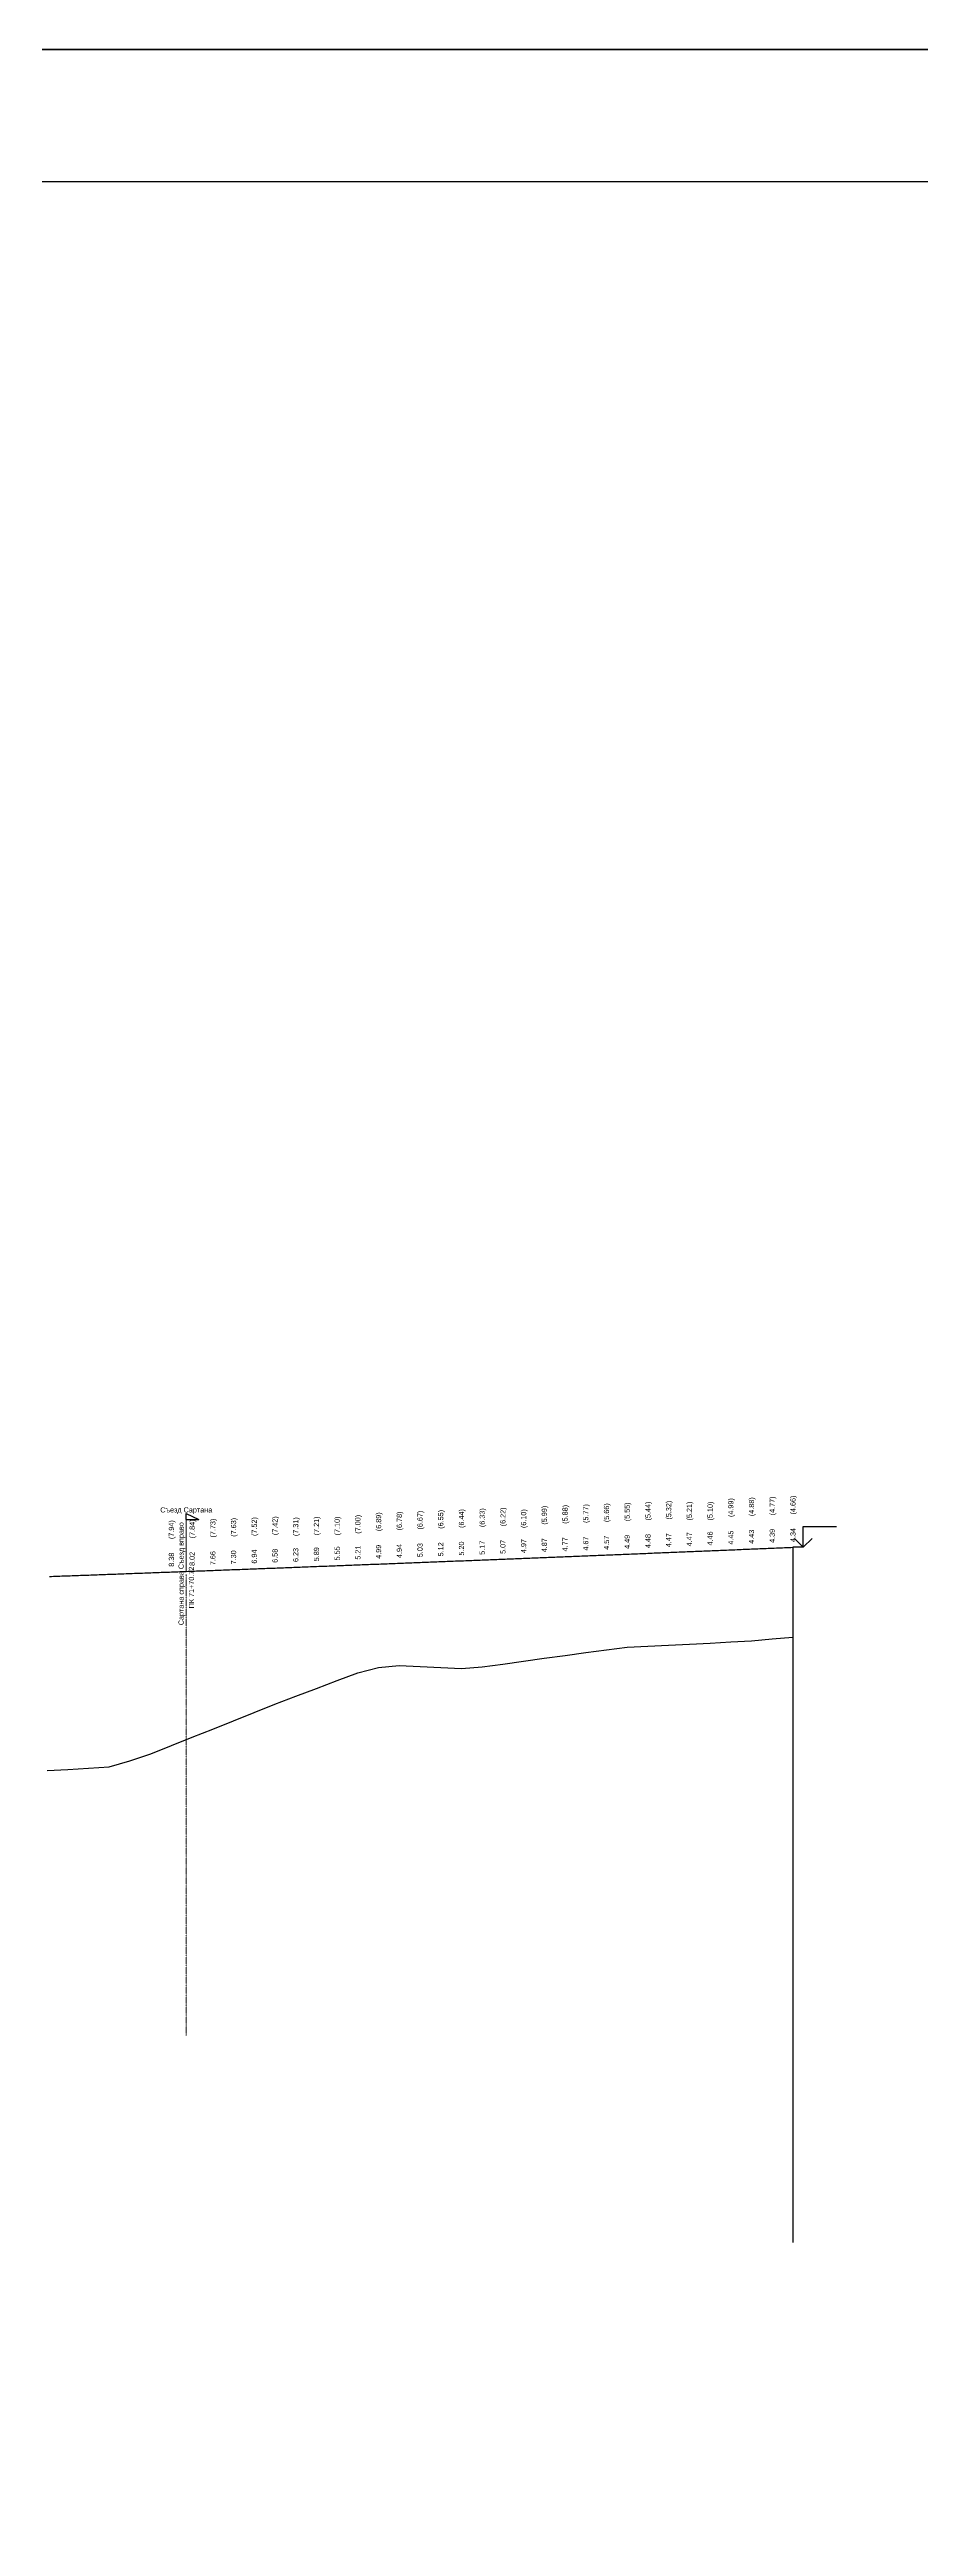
# Model space of a CAD drawing. Header units: millimetres. Extents: x 1864 to 10174863, y -4887456 to 5366151.
# Drawn here: x 5494225 to 5536263, y -22061 to 97511 of the extents above; entities that cross this region are included whole.
import ezdxf
from ezdxf import colors
from ezdxf.entities.mleader import LeaderData, LeaderLine
from ezdxf.enums import TextEntityAlignment as Align
from ezdxf.math import Vec2, Vec3

# ---------------------------------------------------------------- set-up
doc = ezdxf.new("R2018")
doc.units = ezdxf.units.MM
doc.linetypes.add('axis', pattern=[1.11, 0.75, -0.12, 0.12, -0.12])
for name, color, linetype, lineweight in [('1-Бетон', 106, 'Continuous', 35), ('1-Примечания', 4, 'Continuous', 25), ('1-Размеры', 1, 'Continuous', 25), ('1-Текст_3', 250, 'Continuous', 25), ('ИС_Выноска', 3, 'Continuous', 18)]:
    doc.layers.add(name, color=color, linetype=linetype, lineweight=lineweight)
for name, color, linetype in [('Коммуникации', 7, 'Continuous'), ('Красный профиль', 1, 'Continuous'), ('Рабочие отметки', 7, 'Continuous'), ('Рабочие отметки доп.', 7, 'Continuous'), ('Рассекаемые подобъекты', 7, 'Continuous'), ('Черный профиль', 3, 'Continuous')]:
    doc.layers.add(name, color=color, linetype=linetype)
doc.styles.add('0', font='isocpeur.ttf', dxfattribs={"width": 0.8, "oblique": 15})
doc.styles.get("Standard").update_dxf_attribs({"font": 'arial.ttf'})

# ---------------------------------------------------------------- blocks, each defined once
blk = doc.blocks.new('*U457')
at = {"layer": '1-Примечания', "linetype": 'Continuous'}
blk.add_line((0, 0), (-2.5, 0), dxfattribs=at)
for points in [[(2.12, 2.12), (0, 0), (-2.12, 2.12)], [(0, 0), (0, 5), (8, 5)]]:
    blk.add_lwpolyline(points, dxfattribs=at)
at = {"layer": '1-Текст_3', "lineweight": 30, "oblique": 15, "width": 0.8, "flags": 104}
blk.add_attdef('ВЫСОТА', text='', height=3, dxfattribs=at).set_placement((4.13, 7.17), align=Align.MIDDLE_CENTER)
blk.add_attdef('ПРИМЕЧАНИЕ', text='', height=3, dxfattribs=at).set_placement((4, 4.25), align=Align.TOP_CENTER)

msp = doc.modelspace()

# ---------------------------------------------------------------- linework, layer by layer
at = {"color": 1}
msp.add_lwpolyline([(5078357.1, 91146.6), (5647379.8, 91146.6), (5647379.8, -72566.7), (5078357.1, -72566.7)], close=True, dxfattribs=at)
at = {"layer": '1-Бетон', "color": 6}
msp.add_lwpolyline([(5064084.8, 97510.8), (5989435.8, 97510.8), (5989435.8, -105940.4), (5064084.8, -105940.4)], close=True, dxfattribs=at)
at = {"layer": 'Коммуникации', "linetype": 'Continuous'}
for p, q in [((5500824.7, 26545.4), (5500824.7, 26845.4)), ((5500824.7, 26845.4), (5501424.7, 26545.4)), ((5500824.7, 26545.4), (5501424.7, 26545.4))]:
    msp.add_line(p, q, dxfattribs=at)
at = {"layer": 'Коммуникации', "linetype": 'Continuous', "lineweight": 15}
msp.add_line((5500824.7, 26545.4), (5500824.7, 24045.4), dxfattribs=at)
at = {"layer": 'Красный профиль', "linetype": 'Continuous'}
msp.add_line((5530107.7, 25210), (5530107.7, -8355.7), dxfattribs=at)
at = {"layer": 'Красный профиль', "linetype": 'Continuous', "flags": 128}
msp.add_lwpolyline([(5494220.2, 23800.2), (5494320.1, 23803.8), (5494420.1, 23807.5), (5494520.1, 23811.2), (5494620, 23814.8), (5494720, 23818.5), (5494820, 23822.2), (5494919.9, 23825.8), (5495019.9, 23829.5), (5495107.7, 23832.7), (5495119.9, 23833.2), (5495219.8, 23836.9), (5495319.8, 23840.5), (5495419.7, 23844.2), (5495519.7, 23847.9), (5495619.7, 23851.6), (5495719.6, 23855.3), (5495819.6, 23859), (5495919.6, 23862.6), (5496019.5, 23866.3), (5496107.7, 23869.6), (5496119.5, 23870), (5496219.5, 23873.7), (5496319.4, 23877.4), (5496419.4, 23881.1), (5496519.4, 23884.8), (5496619.3, 23888.5), (5496719.3, 23892.2), (5496819.3, 23895.9), (5496919.2, 23899.6), (5497019.2, 23903.3), (5497107.7, 23906.6), (5497119.2, 23907), (5497219.1, 23910.7), (5497319.1, 23914.4), (5497419.1, 23918.1), (5497519, 23921.8), (5497619, 23925.5), (5497719, 23929.3), (5497818.9, 23933), (5497918.9, 23936.7), (5498018.8, 23940.4), (5498107.7, 23943.7), (5498118.8, 23944.1), (5498218.8, 23947.9), (5498318.7, 23951.6), (5498418.7, 23955.3), (5498518.7, 23959), (5498618.6, 23962.8), (5498718.6, 23966.5), (5498818.6, 23970.2), (5498918.5, 23973.9), (5499018.5, 23977.7), (5499107.7, 23981), (5499118.5, 23981.4), (5499218.4, 23985.1), (5499318.4, 23988.9), (5499418.4, 23992.6), (5499518.3, 23996.4), (5499618.3, 24000.1), (5499718.3, 24003.8), (5499818.2, 24007.6), (5499918.2, 24011.3), (5500018.2, 24015.1), (5500107.7, 24018.4), (5500118.1, 24018.8), (5500218.1, 24022.6), (5500318, 24026.3), (5500418, 24030.1), (5500518, 24033.8), (5500617.9, 24037.6), (5500717.9, 24041.4), (5500817.9, 24045.1), (5500917.8, 24048.9), (5501017.8, 24052.6), (5501107.7, 24056), (5501117.8, 24056.4), (5501217.7, 24060.2), (5501317.7, 24063.9), (5501417.7, 24067.7), (5501517.6, 24071.5), (5501617.6, 24075.2), (5501717.6, 24079), (5501817.5, 24082.8), (5501917.5, 24086.6), (5502017.5, 24090.3), (5502107.7, 24093.8), (5502117.4, 24094.1), (5502217.4, 24097.9), (5502317.4, 24101.7), (5502417.3, 24105.5), (5502517.3, 24109.2), (5502617.3, 24113), (5502717.2, 24116.8), (5502817.2, 24120.6), (5502917.1, 24124.4), (5503017.1, 24128.2), (5503107.7, 24131.6), (5503117.1, 24132), (5503217, 24135.8), (5503317, 24139.6), (5503417, 24143.4), (5503516.9, 24147.2), (5503616.9, 24151), (5503716.9, 24154.8), (5503816.8, 24158.6), (5503916.8, 24162.4), (5504016.8, 24166.2), (5504107.7, 24169.7), (5504116.7, 24170), (5504216.7, 24173.8), (5504316.7, 24177.6), (5504416.6, 24181.4), (5504516.6, 24185.2), (5504616.6, 24189.1), (5504716.5, 24192.9), (5504816.5, 24196.7), (5504916.5, 24200.5), (5505016.4, 24204.3), (5505107.7, 24207.8), (5505116.4, 24208.2), (5505216.3, 24212), (5505316.3, 24215.8), (5505416.3, 24219.6), (5505516.2, 24223.5), (5505616.2, 24227.3), (5505716.2, 24231.1), (5505816.1, 24235), (5505916.1, 24238.8), (5506016.1, 24242.6), (5506107.7, 24246.1), (5506116, 24246.5), (5506216, 24250.3), (5506316, 24254.1), (5506415.9, 24258), (5506515.9, 24261.8), (5506615.9, 24265.7), (5506715.8, 24269.5), (5506815.8, 24273.4), (5506915.8, 24277.2), (5507015.7, 24281.1), (5507107.7, 24284.6), (5507115.7, 24284.9), (5507215.7, 24288.8), (5507315.6, 24292.6), (5507415.6, 24296.5), (5507515.5, 24300.3), (5507615.5, 24304.2), (5507715.5, 24308.1), (5507815.4, 24311.9), (5507915.4, 24315.8), (5508015.4, 24319.7), (5508107.7, 24323.2), (5508115.3, 24323.5), (5508215.3, 24327.4), (5508315.3, 24331.3), (5508415.2, 24335.1), (5508515.2, 24339), (5508615.2, 24342.9), (5508715.1, 24346.8), (5508815.1, 24350.6), (5508915.1, 24354.5), (5509015, 24358.4), (5509107.7, 24362), (5509115, 24362.3), (5509215, 24366.2), (5509314.9, 24370), (5509414.9, 24373.9), (5509514.9, 24377.8), (5509614.8, 24381.7), (5509714.8, 24385.6), (5509814.8, 24389.5), (5509914.7, 24393.4), (5510014.7, 24397.3), (5510107.7, 24400.9), (5510114.6, 24401.2), (5510214.6, 24405.1), (5510314.6, 24409), (5510414.5, 24412.9), (5510514.5, 24416.8), (5510614.5, 24420.7), (5510714.4, 24424.6), (5510814.4, 24428.5), (5510914.4, 24432.4), (5511014.3, 24436.3), (5511107.7, 24440), (5511114.3, 24440.2), (5511214.3, 24444.1), (5511314.2, 24448), (5511414.2, 24451.9), (5511514.2, 24455.9), (5511614.1, 24459.8), (5511714.1, 24463.7), (5511814.1, 24467.6), (5511914, 24471.5), (5512014, 24475.5), (5512107.7, 24479.2), (5512114, 24479.4), (5512213.9, 24483.3), (5512313.9, 24487.3), (5512413.8, 24491.2), (5512513.8, 24495.1), (5512613.8, 24499), (5512713.7, 24503), (5512813.7, 24506.9), (5512913.7, 24510.9), (5513013.6, 24514.8), (5513107.7, 24518.5), (5513113.6, 24518.7), (5513213.6, 24522.7), (5513313.5, 24526.6), (5513413.5, 24530.6), (5513513.5, 24534.5), (5513613.4, 24538.5), (5513713.4, 24542.4), (5513813.4, 24546.4), (5513913.3, 24550.3), (5514013.3, 24554.3), (5514107.7, 24558), (5514113.3, 24558.2), (5514213.2, 24562.2), (5514313.2, 24566.1), (5514413.2, 24570.1), (5514513.1, 24574.1), (5514613.1, 24578), (5514713.1, 24582), (5514813, 24585.9), (5514913, 24589.9), (5515012.9, 24593.9), (5515107.7, 24597.6), (5515112.9, 24597.9), (5515212.9, 24601.8), (5515312.8, 24605.8), (5515412.8, 24609.8), (5515512.8, 24613.7), (5515612.7, 24617.7), (5515712.7, 24621.7), (5515812.7, 24625.7), (5515912.6, 24629.7), (5516012.6, 24633.6), (5516107.7, 24637.4), (5516112.6, 24637.6), (5516212.5, 24641.6), (5516312.5, 24645.6), (5516412.5, 24649.6), (5516512.4, 24653.6), (5516612.4, 24657.6), (5516712.4, 24661.6), (5516812.3, 24665.6), (5516912.3, 24669.6), (5517012.3, 24673.6), (5517107.7, 24677.4), (5517112.2, 24677.6), (5517212.2, 24681.6), (5517312.1, 24685.6), (5517412.1, 24689.6), (5517512.1, 24693.6), (5517612, 24697.6), (5517712, 24701.6), (5517812, 24705.6), (5517911.9, 24709.6), (5518011.9, 24713.6), (5518107.7, 24717.5), (5518111.9, 24717.6), (5518211.8, 24721.6), (5518311.8, 24725.7), (5518411.8, 24729.7), (5518511.7, 24733.7), (5518611.7, 24737.7), (5518711.7, 24741.7), (5518811.6, 24745.8), (5518911.6, 24749.8), (5519011.6, 24753.8), (5519107.7, 24757.7), (5519111.5, 24757.9), (5519211.5, 24761.9), (5519311.5, 24765.9), (5519411.4, 24769.9), (5519511.4, 24774), (5519611.3, 24778), (5519711.3, 24782.1), (5519811.3, 24786.1), (5519911.2, 24790.1), (5520011.2, 24794.2), (5520107.7, 24798.1), (5520111.2, 24798.2), (5520211.1, 24802.3), (5520311.1, 24806.3), (5520411.1, 24810.4), (5520511, 24814.4), (5520611, 24818.5), (5520711, 24822.5), (5520810.9, 24826.6), (5520910.9, 24830.6), (5521010.9, 24834.7), (5521107.7, 24838.6), (5521110.8, 24838.7), (5521210.8, 24842.8), (5521310.8, 24846.9), (5521410.7, 24850.9), (5521510.7, 24855), (5521610.7, 24859), (5521710.6, 24863.1), (5521810.6, 24867.2), (5521910.6, 24871.3), (5522010.5, 24875.3), (5522107.7, 24879.3), (5522110.5, 24879.4), (5522210.4, 24883.5), (5522310.4, 24887.5), (5522410.4, 24891.6), (5522510.3, 24895.7), (5522610.3, 24899.8), (5522710.3, 24903.9), (5522810.2, 24907.9), (5522910.2, 24912), (5523010.2, 24916.1), (5523107.7, 24920.1), (5523110.1, 24920.2), (5523210.1, 24924.3), (5523310.1, 24928.4), (5523410, 24932.5), (5523510, 24936.6), (5523610, 24940.7), (5523709.9, 24944.8), (5523809.9, 24948.9), (5523909.9, 24953), (5524009.8, 24957.1), (5524107.7, 24961.1), (5524109.8, 24961.2), (5524209.8, 24965.3), (5524309.7, 24969.4), (5524409.7, 24973.5), (5524509.6, 24977.6), (5524609.6, 24981.7), (5524709.6, 24985.8), (5524809.5, 24989.9), (5524909.5, 24994), (5525009.5, 24998.2), (5525107.7, 25002.2), (5525109.4, 25002.3), (5525209.4, 25006.4), (5525309.4, 25010.5), (5525409.3, 25014.6), (5525509.3, 25018.8), (5525609.3, 25022.9), (5525709.2, 25027), (5525809.2, 25031.1), (5525909.2, 25035.3), (5526009.1, 25039.4), (5526107.7, 25043.5), (5526109.1, 25043.5), (5526209.1, 25047.7), (5526309, 25051.8), (5526409, 25055.9), (5526509, 25060.1), (5526608.9, 25064.2), (5526708.9, 25068.3), (5526808.9, 25072.5), (5526908.8, 25076.6), (5527008.8, 25080.8), (5527107.7, 25084.9), (5527108.7, 25084.9), (5527208.7, 25089.1), (5527308.7, 25093.2), (5527408.6, 25097.4), (5527508.6, 25101.5), (5527608.6, 25105.7), (5527708.5, 25109.8), (5527808.5, 25114), (5527908.5, 25118.1), (5528008.4, 25122.3), (5528107.7, 25126.4), (5528108.4, 25126.5), (5528208.4, 25130.6), (5528308.3, 25134.8), (5528408.3, 25139), (5528508.3, 25143.1), (5528608.2, 25147.3), (5528708.2, 25151.5), (5528808.2, 25155.6), (5528908.1, 25159.8), (5529008.1, 25164), (5529107.7, 25168.1), (5529108.1, 25168.2), (5529208, 25172.3), (5529308, 25176.5), (5529407.9, 25180.7), (5529507.9, 25184.9), (5529607.9, 25189.1), (5529707.8, 25193.2), (5529807.8, 25197.4), (5529907.8, 25201.6), (5530007.7, 25205.8), (5530107.7, 25210)], dxfattribs=at)
at = {"layer": 'Рассекаемые подобъекты', "color": 7, "linetype": 'axis', "lineweight": 15, "ltscale": 15}
msp.add_line((5500824.9, 23889.1), (5500824.9, 1644.3), dxfattribs=at)
at = {"layer": 'Черный профиль', "linetype": 'Continuous', "flags": 128}
msp.add_lwpolyline([(5494107.7, 14432.1), (5495107.7, 14487.4), (5496107.7, 14542.8), (5497107.7, 14617.4), (5498107.7, 14902.1), (5499107.7, 15240.5), (5500107.7, 15638.9), (5501107.7, 16037.2), (5502107.7, 16435.3), (5503107.7, 16833.3), (5504107.7, 17231.2), (5505107.7, 17628.9), (5506107.7, 18016.1), (5507107.7, 18396.9), (5508107.7, 18777.6), (5509107.7, 19153.2), (5510107.7, 19412.1), (5511107.7, 19503.1), (5512107.7, 19452.1), (5513107.7, 19400.8), (5514107.7, 19354.6), (5515107.7, 19429.9), (5516107.7, 19569.7), (5517107.7, 19709.2), (5518107.7, 19848.5), (5519107.7, 19987.4), (5520107.7, 20126), (5521107.7, 20264.3), (5522107.7, 20388.2), (5523107.7, 20437.8), (5524107.7, 20487.4), (5525107.7, 20537), (5526107.7, 20586.5), (5527107.7, 20636.1), (5528107.7, 20695), (5529107.7, 20781.7), (5530107.7, 20870.4), (5530107.7, 20870.4)], dxfattribs=at)

# ---------------------------------------------------------------- block references
at = {"layer": '1-Размеры', "transparency": 33554687}
ref = msp.add_blockref('*U457', (5530607.7, 25210), dxfattribs=dict(at, xscale=200, yscale=200, zscale=200, rotation=0.0002819284350356194))
lines = msp.add_mtext('\\W0.8000;25.21', dxfattribs={"layer": '1-Текст_3', "insert": (5531433, 26643.5), "char_height": 2.5, "attachment_point": 1, "rotation": 0.000282, "bg_fill": 3, "box_fill_scale": 1, "bg_fill_color": 256, "bg_fill_transparency": 0})
ref.add_attrib('ВЫСОТА', '', (5531433, 26643.5)).embed_mtext(lines)
lines = msp.add_mtext('\\W0.8000;', dxfattribs={"layer": '1-Текст_3', "insert": (5531407.7, 26060), "char_height": 2.5, "attachment_point": 1, "rotation": 0.000282, "bg_fill": 3, "box_fill_scale": 1, "bg_fill_color": 256, "bg_fill_transparency": 0})
ref.add_attrib('ПРИМЕЧАНИЕ', '', (5531407.7, 26060)).embed_mtext(lines)

# ---------------------------------------------------------------- texts
at = {"layer": 'Коммуникации', "linetype": 'Continuous', "lineweight": 15}
msp.add_text('Сартана справа Съезд вправо', height=250, rotation=90.000002, dxfattribs=at).set_placement((5500699.7, 26420.4), align=Align.RIGHT)
msp.add_text('ПК 71+70.72', height=250, rotation=90.000002, dxfattribs=at).set_placement((5500949.7, 24274.5), align=Align.TOP_RIGHT)
at = {"layer": 'Рабочие отметки', "linetype": 'Continuous'}
for s, p in [('6.58', (5505107.7, 24457.8)), ('6.23', (5506107.7, 24496.1)), ('5.89', (5507107.7, 24534.6)), ('5.55', (5508107.7, 24573.2)), ('5.21', (5509107.7, 24612)), ('4.99', (5510107.7, 24650.9)), ('4.94', (5511107.7, 24690)), ('5.03', (5512107.7, 24729.2)), ('5.12', (5513107.7, 24768.5)), ('5.20', (5514107.7, 24808)), ('5.17', (5515107.7, 24847.6)), ('5.07', (5516107.7, 24887.4)), ('4.97', (5517107.7, 24927.4)), ('4.87', (5518107.7, 24967.5)), ('4.77', (5519107.7, 25007.7)), ('4.67', (5520107.7, 25048.1)), ('4.57', (5521107.7, 25088.6)), ('4.49', (5522107.7, 25129.3)), ('4.48', (5523107.7, 25170.1)), ('4.47', (5524107.7, 25211.1)), ('4.47', (5525107.7, 25252.2)), ('4.46', (5526107.7, 25293.5)), ('4.45', (5527107.7, 25334.9)), ('4.43', (5528107.7, 25376.4)), ('4.39', (5529107.7, 25418.1)), ('4.34', (5530107.7, 25460)), ('8.38', (5500107.7, 24268.4)), ('8.02', (5501107.7, 24306)), ('7.66', (5502107.7, 24343.8)), ('7.30', (5503107.7, 24381.6)), ('6.94', (5504107.7, 24419.7))]:
    msp.add_text(s, height=250, rotation=90.000002, dxfattribs=at).set_placement(p, align=Align.MIDDLE_LEFT)
at = {"layer": 'Рабочие отметки доп.', "linetype": 'Continuous'}
for s, p in [('(4.99)', (5527107.7, 26668.2)), ('(4.88)', (5528107.7, 26709.8)), ('(4.77)', (5529107.7, 26751.5)), ('(4.66)', (5530107.7, 26793.3)), ('(7.94)', (5500107.7, 25601.8)), ('(7.84)', (5501107.7, 25639.4)), ('(7.73)', (5502107.7, 25677.1)), ('(7.63)', (5503107.7, 25715)), ('(7.52)', (5504107.7, 25753)), ('(7.42)', (5505107.7, 25791.2)), ('(7.31)', (5506107.7, 25746.1)), ('(7.21)', (5507107.7, 25784.6)), ('(7.10)', (5508107.7, 25781.6)), ('(7.00)', (5509107.7, 25862)), ('(6.89)', (5510107.7, 25984.2)), ('(6.78)', (5511107.7, 26023.3)), ('(6.67)', (5512107.7, 26062.5)), ('(6.55)', (5513107.7, 26101.8)), ('(6.44)', (5514107.7, 26141.3)), ('(6.33)', (5515107.7, 26181)), ('(6.22)', (5516107.7, 26220.8)), ('(6.10)', (5517107.7, 26135.7)), ('(5.99)', (5518107.7, 26300.8)), ('(5.88)', (5519107.7, 26341)), ('(5.77)', (5520107.7, 26381.4)), ('(5.66)', (5521107.7, 26421.9)), ('(5.55)', (5522107.7, 26462.6)), ('(5.44)', (5523107.7, 26503.4)), ('(5.32)', (5524107.7, 26544.4)), ('(5.21)', (5525107.7, 26502.2)), ('(5.10)', (5526107.7, 26501.8))]:
    msp.add_text(s, height=250, rotation=90.000002, dxfattribs=at).set_placement(p, align=Align.MIDDLE_LEFT)
at = {"layer": 'Рассекаемые подобъекты', "color": 7, "linetype": 'Continuous', "lineweight": 15}
msp.add_text('Съезд Сартана', height=250, dxfattribs=at).set_placement((5500824.9, 26889.1), align=Align.CENTER)

# ---------------------------------------------------------------- leaders
at = {"layer": 'ИС_Выноска', "ltscale": 0.5}
ml = msp.add_multileader_mtext('Standard', dxfattribs=at)
ml.set_content('\\A1;Асфальтобетон А16Вт по ГОСТ 58406.2-2020 на ПБВ60 по ГОСТ 52056-2003                                -50мм\\P\\pxql;Асфальтобетон А22 Нт по ГОСТ 58406.2-2020 на БНД 50/70 по ГОСТ 33133-2020                         -60мм\\PГидроизоляция                                      -5 мм\\PВыравнивающий слой                          -min 30 мм', color=256, style='0')
ml.set_leader_properties(color=256, linetype='ByLayer', lineweight=-1)
ml.build(insert=Vec2(0, 0))
ml.multileader.update_dxf_attribs({"text_left_attachment_type": 6, "text_right_attachment_type": 6, "dogleg_length": 0.36, "arrow_head_size": 450, "scale": 75})
ctx = ml.context
ctx.base_point, ctx.scale, ctx.char_height, ctx.arrow_head_size, ctx.landing_gap_size, ctx.plane_origin, ctx.plane_x_axis, ctx.plane_y_axis = Vec3(4438008, 51717.5, 5778.2), 75, 500, 450, 18, Vec3(4437427.9, 80742.9, 5778.2), Vec3(1, 0.00000002), Vec3(-0.00000002, 1)
ctx.left_attachment, ctx.right_attachment = 6, 6
notes = []
notes.append((ctx, [(0, (1, 1, 0), (4437936, 51717.5, 5778.2), (1, 0.00000002), 72, [(0, [(4437936, 41234.8, 5778.2)], 0, [])])]))
ctx.mtext.insert, ctx.mtext.text_direction, ctx.mtext.rotation, ctx.mtext.width, ctx.mtext.flow_direction = Vec3(4438026, 52367.5, 5778.2), Vec3(1, 0.00000002), 0.00000002, 15303.021, 5
for ctx, leaders in notes:
    for number, flags, end, landing, length, lines in leaders:
        leader = LeaderData()
        leader.index, (leader.has_last_leader_line, leader.has_dogleg_vector, leader.attachment_direction) = number, flags
        leader.last_leader_point, leader.dogleg_vector, leader.dogleg_length = Vec3(end), Vec3(landing), length
        for number, points, colour, breaks in lines:
            line = LeaderLine()
            line.index, line.vertices, line.color, line.breaks = number, Vec3.list(points), colors.encode_raw_color(colour), breaks
            leader.lines.append(line)
        ctx.leaders.append(leader)

doc.saveas('drawing.dxf')
